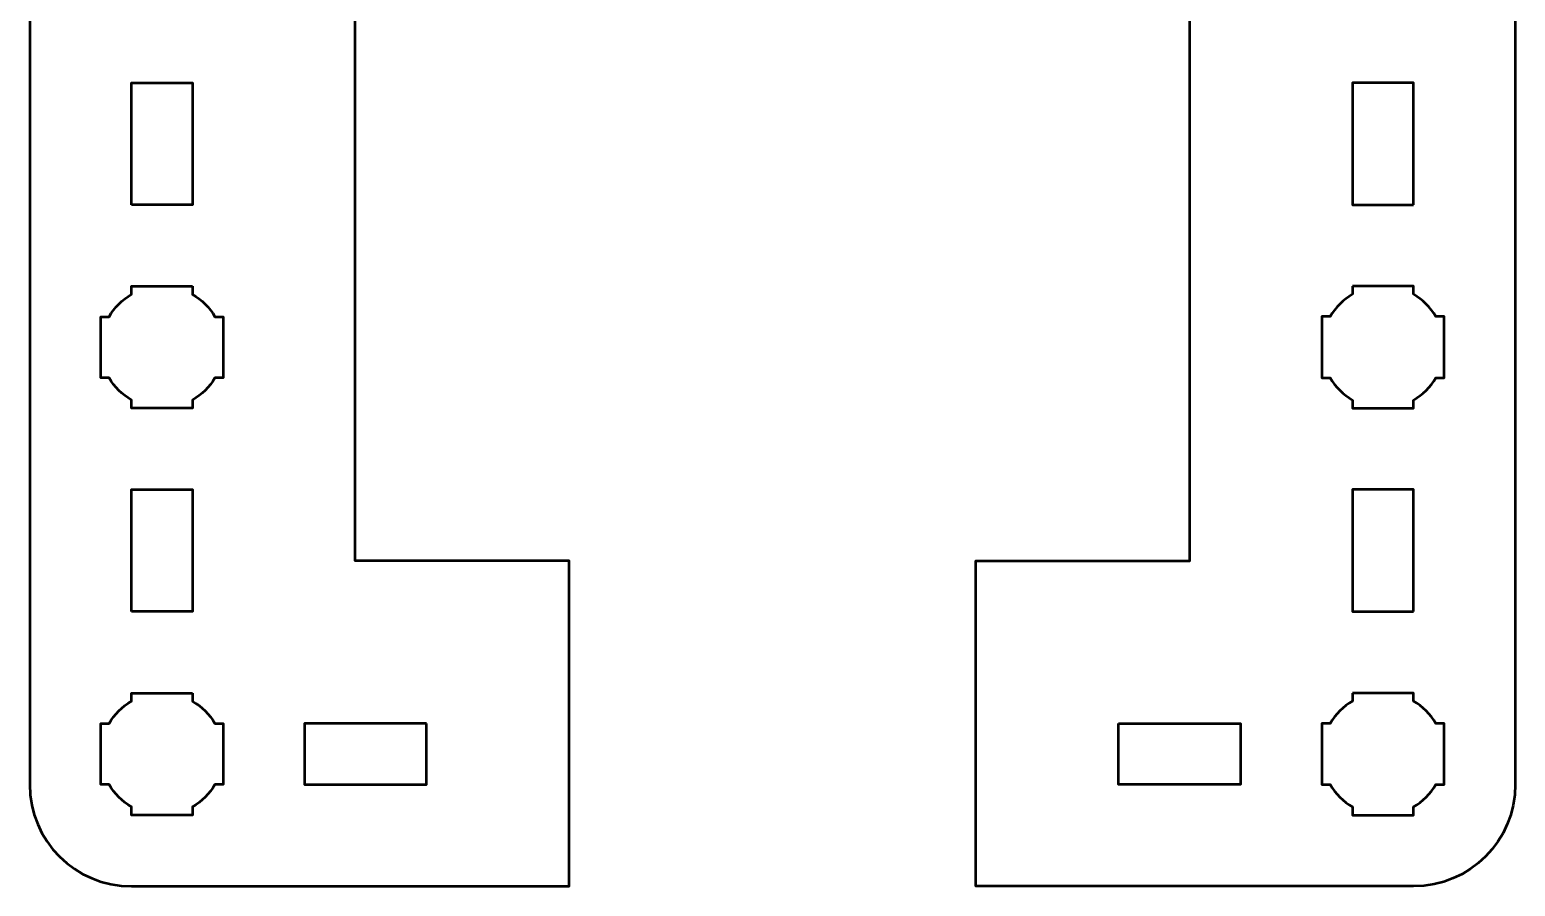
# Model space of a CAD drawing. Header units: centimetres. Extents: x -22.2 to 28.4, y -19.5 to -10.2.
# Drawn here: x -16.15 to -8.85, y -19.5 to -15.29 of the extents above; entities that cross this region are included whole.
import ezdxf

# ---------------------------------------------------------------- set-up
doc = ezdxf.new("R2010")
doc.units = ezdxf.units.CM
doc.header["$MEASUREMENT"] = 0
doc.layers.add('Layer 1', color=7, linetype='Continuous')

msp = doc.modelspace()

# ---------------------------------------------------------------- linework, layer by layer
at = {"layer": 'Layer 1', "lineweight": 53}
for points, knots in [([(-13.49996, -13.80007), (-13.49996, -13.80007), (-14.55004, -13.80007), (-14.55004, -13.80007), (-14.55004, -13.80007), (-14.55004, -13.80007), (-14.55004, -15.85002), (-14.55004, -15.85002), (-14.55004, -15.85002), (-14.55004, -15.85002), (-14.55003, -17.89997), (-14.55003, -17.89997), (-14.55003, -17.89997), (-14.55003, -17.89997), (-13.49996, -17.89997), (-13.49996, -17.89997), (-13.49996, -17.89997), (-13.49996, -18.53722), (-13.49996, -18.9253), (-13.49996, -19.49997), (-13.49996, -19.49997), (-13.49996, -19.49997), (-15.64997, -19.49997), (-15.64997, -19.49997), (-15.64997, -19.49997), (-15.92697, -19.49997), (-16.15006, -19.27687), (-16.15006, -18.99987), (-16.15006, -18.99987), (-16.15006, -18.99987), (-16.15006, -15.85002), (-16.15006, -15.85002), (-16.15006, -15.85002), (-16.15006, -15.85002), (-16.15006, -10.70017), (-16.15006, -10.70017), (-16.15006, -10.70017), (-16.15006, -10.42322), (-15.92718, -10.20015), (-15.65012, -10.20007), (-15.65012, -10.20007), (-15.65012, -10.20007), (-13.49996, -10.20007), (-13.49996, -10.20007), (-13.49996, -10.20007), (-13.49996, -10.20007), (-13.49996, -10.55003), (-13.49996, -10.55003), (-13.49996, -10.55003), (-13.49996, -10.55003), (-13.65011, -10.55003), (-13.65011, -10.55003), (-13.65011, -10.55003), (-13.65011, -10.55003), (-13.65011, -10.59022), (-13.65011, -10.59022), (-13.65011, -10.59022), (-13.69561, -10.61656), (-13.73355, -10.65452), (-13.75989, -10.70003), (-13.75989, -10.70003), (-13.75989, -10.70003), (-13.8001, -10.70003), (-13.8001, -10.70003), (-13.8001, -10.70003), (-13.8001, -10.70003), (-13.8001, -11.00003), (-13.8001, -11.00003), (-13.8001, -11.00003), (-13.8001, -11.00003), (-13.75987, -11.00003), (-13.75987, -11.00003), (-13.75987, -11.00003), (-13.73353, -11.04553), (-13.6956, -11.08349), (-13.65011, -11.10983), (-13.65011, -11.10983), (-13.65011, -11.10983), (-13.65011, -11.15002), (-13.65011, -11.15002), (-13.65011, -11.15002), (-13.65011, -11.15002), (-13.50159, -11.15002), (-13.50159, -11.15002), (-13.50159, -11.15002), (-13.50159, -11.15002), (-13.50004, -11.15004), (-13.50004, -11.15004), (-13.50004, -11.15004), (-13.50004, -11.15004), (-13.49996, -11.15004), (-13.49996, -11.15004), (-13.49996, -11.15004), (-13.49996, -11.15004), (-13.49996, -11.55012), (-13.49996, -11.55012), (-13.49996, -11.55012), (-13.49996, -11.55012), (-13.65012, -11.55012), (-13.65012, -11.55012), (-13.65012, -11.55012), (-13.65012, -11.55012), (-13.65012, -12.15011), (-13.65012, -12.15011), (-13.65012, -12.15011), (-13.65012, -12.15011), (-13.49996, -12.15011), (-13.49996, -12.15011), (-13.49996, -12.15011), (-13.49996, -12.82418), (-13.49996, -12.98065), (-13.49996, -13.80007)], [0, 0, 0, 0, 0.0357143, 0.0357143, 0.0357143, 0.0357143, 0.0714286, 0.0714286, 0.0714286, 0.0714286, 0.1071429, 0.1071429, 0.1071429, 0.1071429, 0.1428571, 0.1428571, 0.1428571, 0.1428571, 0.1785714, 0.1785714, 0.1785714, 0.1785714, 0.2142857, 0.2142857, 0.2142857, 0.2142857, 0.25, 0.25, 0.25, 0.25, 0.2857143, 0.2857143, 0.2857143, 0.2857143, 0.3214286, 0.3214286, 0.3214286, 0.3214286, 0.3571429, 0.3571429, 0.3571429, 0.3571429, 0.3928571, 0.3928571, 0.3928571, 0.3928571, 0.4285714, 0.4285714, 0.4285714, 0.4285714, 0.4642857, 0.4642857, 0.4642857, 0.4642857, 0.5, 0.5, 0.5, 0.5, 0.5357143, 0.5357143, 0.5357143, 0.5357143, 0.5714286, 0.5714286, 0.5714286, 0.5714286, 0.6071429, 0.6071429, 0.6071429, 0.6071429, 0.6428571, 0.6428571, 0.6428571, 0.6428571, 0.6785714, 0.6785714, 0.6785714, 0.6785714, 0.7142857, 0.7142857, 0.7142857, 0.7142857, 0.75, 0.75, 0.75, 0.75, 0.7857143, 0.7857143, 0.7857143, 0.7857143, 0.8214286, 0.8214286, 0.8214286, 0.8214286, 0.8571429, 0.8571429, 0.8571429, 0.8571429, 0.8928571, 0.8928571, 0.8928571, 0.8928571, 0.9285714, 0.9285714, 0.9285714, 0.9285714, 0.9642857, 0.9642857, 0.9642857, 0.9642857, 1, 1, 1, 1]), ([(-11.50008, -13.8), (-11.50008, -13.8), (-10.45, -13.8), (-10.45, -13.8), (-10.45, -13.8), (-10.45, -13.8), (-10.45, -15.84995), (-10.45, -15.84995), (-10.45, -15.84995), (-10.45, -15.84995), (-10.45001, -17.8999), (-10.45001, -17.8999), (-10.45001, -17.8999), (-10.45001, -17.8999), (-11.50008, -17.8999), (-11.50008, -17.8999), (-11.50008, -17.8999), (-11.50008, -18.66783), (-11.50008, -18.84734), (-11.50008, -19.4999), (-11.50008, -19.4999), (-11.50008, -19.4999), (-9.35007, -19.4999), (-9.35007, -19.4999), (-9.35007, -19.4999), (-9.07307, -19.4999), (-8.84998, -19.2768), (-8.84998, -18.9998), (-8.84998, -18.9998), (-8.84998, -18.9998), (-8.84998, -15.84995), (-8.84998, -15.84995), (-8.84998, -15.84995), (-8.84998, -15.84995), (-8.84998, -10.7001), (-8.84998, -10.7001), (-8.84998, -10.7001), (-8.84998, -10.42315), (-9.07286, -10.20008), (-9.34992, -10.2), (-9.34992, -10.2), (-9.34992, -10.2), (-11.50008, -10.2), (-11.50008, -10.2), (-11.50008, -10.2), (-11.50008, -10.2), (-11.50008, -10.54996), (-11.50008, -10.54996), (-11.50008, -10.54996), (-11.50008, -10.54996), (-11.34993, -10.54996), (-11.34993, -10.54996), (-11.34993, -10.54996), (-11.34993, -10.54996), (-11.34993, -10.59015), (-11.34993, -10.59015), (-11.34993, -10.59015), (-11.30443, -10.61649), (-11.26649, -10.65445), (-11.24015, -10.69996), (-11.24015, -10.69996), (-11.24015, -10.69996), (-11.19994, -10.69996), (-11.19994, -10.69996), (-11.19994, -10.69996), (-11.19994, -10.69996), (-11.19994, -10.99996), (-11.19994, -10.99996), (-11.19994, -10.99996), (-11.19994, -10.99996), (-11.24017, -10.99996), (-11.24017, -10.99996), (-11.24017, -10.99996), (-11.26651, -11.04546), (-11.30444, -11.08342), (-11.34993, -11.10976), (-11.34993, -11.10976), (-11.34993, -11.10976), (-11.34993, -11.14995), (-11.34993, -11.14995), (-11.34993, -11.14995), (-11.34993, -11.14995), (-11.49845, -11.14995), (-11.49845, -11.14995), (-11.49845, -11.14995), (-11.49845, -11.14995), (-11.5, -11.14997), (-11.5, -11.14997), (-11.5, -11.14997), (-11.5, -11.14997), (-11.50008, -11.14997), (-11.50008, -11.14997), (-11.50008, -11.14997), (-11.50008, -11.14997), (-11.50008, -11.55005), (-11.50008, -11.55005), (-11.50008, -11.55005), (-11.50008, -11.55005), (-11.34992, -11.55005), (-11.34992, -11.55005), (-11.34992, -11.55005), (-11.34992, -11.55005), (-11.34992, -12.15004), (-11.34992, -12.15004), (-11.34992, -12.15004), (-11.34992, -12.15004), (-11.50008, -12.15004), (-11.50008, -12.15004), (-11.50008, -12.15004), (-11.50008, -12.82411), (-11.50008, -12.98058), (-11.50008, -13.8)], [0, 0, 0, 0, 0.0357143, 0.0357143, 0.0357143, 0.0357143, 0.0714286, 0.0714286, 0.0714286, 0.0714286, 0.1071429, 0.1071429, 0.1071429, 0.1071429, 0.1428571, 0.1428571, 0.1428571, 0.1428571, 0.1785714, 0.1785714, 0.1785714, 0.1785714, 0.2142857, 0.2142857, 0.2142857, 0.2142857, 0.25, 0.25, 0.25, 0.25, 0.2857143, 0.2857143, 0.2857143, 0.2857143, 0.3214286, 0.3214286, 0.3214286, 0.3214286, 0.3571429, 0.3571429, 0.3571429, 0.3571429, 0.3928571, 0.3928571, 0.3928571, 0.3928571, 0.4285714, 0.4285714, 0.4285714, 0.4285714, 0.4642857, 0.4642857, 0.4642857, 0.4642857, 0.5, 0.5, 0.5, 0.5, 0.5357143, 0.5357143, 0.5357143, 0.5357143, 0.5714286, 0.5714286, 0.5714286, 0.5714286, 0.6071429, 0.6071429, 0.6071429, 0.6071429, 0.6428571, 0.6428571, 0.6428571, 0.6428571, 0.6785714, 0.6785714, 0.6785714, 0.6785714, 0.7142857, 0.7142857, 0.7142857, 0.7142857, 0.75, 0.75, 0.75, 0.75, 0.7857143, 0.7857143, 0.7857143, 0.7857143, 0.8214286, 0.8214286, 0.8214286, 0.8214286, 0.8571429, 0.8571429, 0.8571429, 0.8571429, 0.8928571, 0.8928571, 0.8928571, 0.8928571, 0.9285714, 0.9285714, 0.9285714, 0.9285714, 0.9642857, 0.9642857, 0.9642857, 0.9642857, 1, 1, 1, 1]), ([(-15.64997, -16.14992), (-15.64997, -16.14992), (-15.34996, -16.14992), (-15.34996, -16.14992), (-15.34996, -16.14992), (-15.34996, -16.14992), (-15.34996, -15.54993), (-15.34996, -15.54993), (-15.34996, -15.54993), (-15.34996, -15.54993), (-15.64997, -15.54993), (-15.64997, -15.54993), (-15.64997, -15.54993), (-15.64997, -15.54993), (-15.64997, -16.14992), (-15.64997, -16.14992)], [0, 0, 0, 0, 0.25, 0.25, 0.25, 0.25, 0.5, 0.5, 0.5, 0.5, 0.75, 0.75, 0.75, 0.75, 1, 1, 1, 1]), ([(-9.35007, -16.14985), (-9.35007, -16.14985), (-9.65008, -16.14985), (-9.65008, -16.14985), (-9.65008, -16.14985), (-9.65008, -16.14985), (-9.65008, -15.54986), (-9.65008, -15.54986), (-9.65008, -15.54986), (-9.65008, -15.54986), (-9.35007, -15.54986), (-9.35007, -15.54986), (-9.35007, -15.54986), (-9.35007, -15.54986), (-9.35007, -16.14985), (-9.35007, -16.14985)], [0, 0, 0, 0, 0.25, 0.25, 0.25, 0.25, 0.5, 0.5, 0.5, 0.5, 0.75, 0.75, 0.75, 0.75, 1, 1, 1, 1]), ([(-15.34997, -16.55002), (-15.34997, -16.55002), (-15.49849, -16.55002), (-15.49849, -16.55002), (-15.49849, -16.55002), (-15.49849, -16.55002), (-15.50004, -16.55), (-15.50004, -16.55), (-15.50004, -16.55), (-15.50004, -16.55), (-15.50159, -16.55002), (-15.50159, -16.55002), (-15.50159, -16.55002), (-15.50159, -16.55002), (-15.64997, -16.55002), (-15.64997, -16.55002), (-15.64997, -16.55002), (-15.64997, -16.55002), (-15.64997, -16.59011), (-15.64997, -16.59011), (-15.64997, -16.59011), (-15.69554, -16.61646), (-15.73352, -16.65446), (-15.75988, -16.70001), (-15.75988, -16.70001), (-15.75988, -16.70001), (-15.79997, -16.70001), (-15.79997, -16.70001), (-15.79997, -16.70001), (-15.79997, -16.70001), (-15.79997, -16.84406), (-15.79997, -16.84406), (-15.79997, -16.84406), (-15.79997, -16.84406), (-15.80003, -16.85), (-15.80003, -16.85), (-15.80003, -16.85), (-15.80003, -16.85), (-15.79997, -16.85594), (-15.79997, -16.85594), (-15.79997, -16.85594), (-15.79997, -16.85594), (-15.79997, -17.00001), (-15.79997, -17.00001), (-15.79997, -17.00001), (-15.79997, -17.00001), (-15.7599, -17.00001), (-15.7599, -17.00001), (-15.7599, -17.00001), (-15.73354, -17.04558), (-15.69555, -17.08357), (-15.64997, -17.10991), (-15.64997, -17.10991), (-15.64997, -17.10991), (-15.64997, -17.15001), (-15.64997, -17.15001), (-15.64997, -17.15001), (-15.64997, -17.15001), (-15.34997, -17.15001), (-15.34997, -17.15001), (-15.34997, -17.15001), (-15.34997, -17.15001), (-15.34997, -17.10982), (-15.34997, -17.10982), (-15.34997, -17.10982), (-15.30447, -17.08348), (-15.26653, -17.04552), (-15.24019, -17.00001), (-15.24019, -17.00001), (-15.24019, -17.00001), (-15.19998, -17.00001), (-15.19998, -17.00001), (-15.19998, -17.00001), (-15.19998, -17.00001), (-15.19998, -16.70001), (-15.19998, -16.70001), (-15.19998, -16.70001), (-15.19998, -16.70001), (-15.24021, -16.70001), (-15.24021, -16.70001), (-15.24021, -16.70001), (-15.26655, -16.65451), (-15.30448, -16.61655), (-15.34997, -16.59021), (-15.34997, -16.59021), (-15.34997, -16.59021), (-15.34997, -16.55002), (-15.34997, -16.55002)], [0, 0, 0, 0, 0.0454545, 0.0454545, 0.0454545, 0.0454545, 0.0909091, 0.0909091, 0.0909091, 0.0909091, 0.1363636, 0.1363636, 0.1363636, 0.1363636, 0.1818182, 0.1818182, 0.1818182, 0.1818182, 0.2272727, 0.2272727, 0.2272727, 0.2272727, 0.2727273, 0.2727273, 0.2727273, 0.2727273, 0.3181818, 0.3181818, 0.3181818, 0.3181818, 0.3636364, 0.3636364, 0.3636364, 0.3636364, 0.4090909, 0.4090909, 0.4090909, 0.4090909, 0.4545455, 0.4545455, 0.4545455, 0.4545455, 0.5, 0.5, 0.5, 0.5, 0.5454545, 0.5454545, 0.5454545, 0.5454545, 0.5909091, 0.5909091, 0.5909091, 0.5909091, 0.6363636, 0.6363636, 0.6363636, 0.6363636, 0.6818182, 0.6818182, 0.6818182, 0.6818182, 0.7272727, 0.7272727, 0.7272727, 0.7272727, 0.7727273, 0.7727273, 0.7727273, 0.7727273, 0.8181818, 0.8181818, 0.8181818, 0.8181818, 0.8636364, 0.8636364, 0.8636364, 0.8636364, 0.9090909, 0.9090909, 0.9090909, 0.9090909, 0.9545455, 0.9545455, 0.9545455, 0.9545455, 1, 1, 1, 1]), ([(-9.65007, -16.54995), (-9.65007, -16.54995), (-9.50155, -16.54995), (-9.50155, -16.54995), (-9.50155, -16.54995), (-9.50155, -16.54995), (-9.5, -16.54993), (-9.5, -16.54993), (-9.5, -16.54993), (-9.5, -16.54993), (-9.49845, -16.54995), (-9.49845, -16.54995), (-9.49845, -16.54995), (-9.49845, -16.54995), (-9.35007, -16.54995), (-9.35007, -16.54995), (-9.35007, -16.54995), (-9.35007, -16.54995), (-9.35007, -16.59004), (-9.35007, -16.59004), (-9.35007, -16.59004), (-9.3045, -16.61639), (-9.26652, -16.65439), (-9.24016, -16.69994), (-9.24016, -16.69994), (-9.24016, -16.69994), (-9.20007, -16.69994), (-9.20007, -16.69994), (-9.20007, -16.69994), (-9.20007, -16.69994), (-9.20007, -16.84399), (-9.20007, -16.84399), (-9.20007, -16.84399), (-9.20007, -16.84399), (-9.20001, -16.84993), (-9.20001, -16.84993), (-9.20001, -16.84993), (-9.20001, -16.84993), (-9.20007, -16.85587), (-9.20007, -16.85587), (-9.20007, -16.85587), (-9.20007, -16.85587), (-9.20007, -16.99994), (-9.20007, -16.99994), (-9.20007, -16.99994), (-9.20007, -16.99994), (-9.24014, -16.99994), (-9.24014, -16.99994), (-9.24014, -16.99994), (-9.2665, -17.04551), (-9.30449, -17.0835), (-9.35007, -17.10984), (-9.35007, -17.10984), (-9.35007, -17.10984), (-9.35007, -17.14994), (-9.35007, -17.14994), (-9.35007, -17.14994), (-9.35007, -17.14994), (-9.65007, -17.14994), (-9.65007, -17.14994), (-9.65007, -17.14994), (-9.65007, -17.14994), (-9.65007, -17.10975), (-9.65007, -17.10975), (-9.65007, -17.10975), (-9.69557, -17.08341), (-9.73351, -17.04545), (-9.75985, -16.99994), (-9.75985, -16.99994), (-9.75985, -16.99994), (-9.80006, -16.99994), (-9.80006, -16.99994), (-9.80006, -16.99994), (-9.80006, -16.99994), (-9.80006, -16.69994), (-9.80006, -16.69994), (-9.80006, -16.69994), (-9.80006, -16.69994), (-9.75983, -16.69994), (-9.75983, -16.69994), (-9.75983, -16.69994), (-9.73349, -16.65444), (-9.69556, -16.61648), (-9.65007, -16.59014), (-9.65007, -16.59014), (-9.65007, -16.59014), (-9.65007, -16.54995), (-9.65007, -16.54995)], [0, 0, 0, 0, 0.0454545, 0.0454545, 0.0454545, 0.0454545, 0.0909091, 0.0909091, 0.0909091, 0.0909091, 0.1363636, 0.1363636, 0.1363636, 0.1363636, 0.1818182, 0.1818182, 0.1818182, 0.1818182, 0.2272727, 0.2272727, 0.2272727, 0.2272727, 0.2727273, 0.2727273, 0.2727273, 0.2727273, 0.3181818, 0.3181818, 0.3181818, 0.3181818, 0.3636364, 0.3636364, 0.3636364, 0.3636364, 0.4090909, 0.4090909, 0.4090909, 0.4090909, 0.4545455, 0.4545455, 0.4545455, 0.4545455, 0.5, 0.5, 0.5, 0.5, 0.5454545, 0.5454545, 0.5454545, 0.5454545, 0.5909091, 0.5909091, 0.5909091, 0.5909091, 0.6363636, 0.6363636, 0.6363636, 0.6363636, 0.6818182, 0.6818182, 0.6818182, 0.6818182, 0.7272727, 0.7272727, 0.7272727, 0.7272727, 0.7727273, 0.7727273, 0.7727273, 0.7727273, 0.8181818, 0.8181818, 0.8181818, 0.8181818, 0.8636364, 0.8636364, 0.8636364, 0.8636364, 0.9090909, 0.9090909, 0.9090909, 0.9090909, 0.9545455, 0.9545455, 0.9545455, 0.9545455, 1, 1, 1, 1]), ([(-15.64997, -18.14992), (-15.64997, -18.14992), (-15.34996, -18.14992), (-15.34996, -18.14992), (-15.34996, -18.14992), (-15.34996, -18.14992), (-15.34996, -17.54993), (-15.34996, -17.54993), (-15.34996, -17.54993), (-15.34996, -17.54993), (-15.64997, -17.54993), (-15.64997, -17.54993), (-15.64997, -17.54993), (-15.64997, -17.54993), (-15.64997, -18.14992), (-15.64997, -18.14992)], [0, 0, 0, 0, 0.25, 0.25, 0.25, 0.25, 0.5, 0.5, 0.5, 0.5, 0.75, 0.75, 0.75, 0.75, 1, 1, 1, 1]), ([(-9.35007, -18.14985), (-9.35007, -18.14985), (-9.65008, -18.14985), (-9.65008, -18.14985), (-9.65008, -18.14985), (-9.65008, -18.14985), (-9.65008, -17.54986), (-9.65008, -17.54986), (-9.65008, -17.54986), (-9.65008, -17.54986), (-9.35007, -17.54986), (-9.35007, -17.54986), (-9.35007, -17.54986), (-9.35007, -17.54986), (-9.35007, -18.14985), (-9.35007, -18.14985)], [0, 0, 0, 0, 0.25, 0.25, 0.25, 0.25, 0.5, 0.5, 0.5, 0.5, 0.75, 0.75, 0.75, 0.75, 1, 1, 1, 1]), ([(-15.34997, -18.55002), (-15.34997, -18.55002), (-15.49849, -18.55002), (-15.49849, -18.55002), (-15.49849, -18.55002), (-15.49849, -18.55002), (-15.50004, -18.55), (-15.50004, -18.55), (-15.50004, -18.55), (-15.50004, -18.55), (-15.50159, -18.55002), (-15.50159, -18.55002), (-15.50159, -18.55002), (-15.50159, -18.55002), (-15.64997, -18.55002), (-15.64997, -18.55002), (-15.64997, -18.55002), (-15.64997, -18.55002), (-15.64997, -18.59011), (-15.64997, -18.59011), (-15.64997, -18.59011), (-15.69554, -18.61646), (-15.73352, -18.65446), (-15.75988, -18.70001), (-15.75988, -18.70001), (-15.75988, -18.70001), (-15.79997, -18.70001), (-15.79997, -18.70001), (-15.79997, -18.70001), (-15.79997, -18.70001), (-15.79997, -18.84406), (-15.79997, -18.84406), (-15.79997, -18.84406), (-15.79997, -18.84406), (-15.80003, -18.85), (-15.80003, -18.85), (-15.80003, -18.85), (-15.80003, -18.85), (-15.79997, -18.85594), (-15.79997, -18.85594), (-15.79997, -18.85594), (-15.79997, -18.85594), (-15.79997, -19.00001), (-15.79997, -19.00001), (-15.79997, -19.00001), (-15.79997, -19.00001), (-15.7599, -19.00001), (-15.7599, -19.00001), (-15.7599, -19.00001), (-15.73354, -19.04558), (-15.69555, -19.08357), (-15.64997, -19.10991), (-15.64997, -19.10991), (-15.64997, -19.10991), (-15.64997, -19.15001), (-15.64997, -19.15001), (-15.64997, -19.15001), (-15.64997, -19.15001), (-15.34997, -19.15001), (-15.34997, -19.15001), (-15.34997, -19.15001), (-15.34997, -19.15001), (-15.34997, -19.10982), (-15.34997, -19.10982), (-15.34997, -19.10982), (-15.30447, -19.08348), (-15.26653, -19.04552), (-15.24019, -19.00001), (-15.24019, -19.00001), (-15.24019, -19.00001), (-15.19998, -19.00001), (-15.19998, -19.00001), (-15.19998, -19.00001), (-15.19998, -19.00001), (-15.19998, -18.70001), (-15.19998, -18.70001), (-15.19998, -18.70001), (-15.19998, -18.70001), (-15.24021, -18.70001), (-15.24021, -18.70001), (-15.24021, -18.70001), (-15.26655, -18.65451), (-15.30448, -18.61655), (-15.34997, -18.59021), (-15.34997, -18.59021), (-15.34997, -18.59021), (-15.34997, -18.55002), (-15.34997, -18.55002)], [0, 0, 0, 0, 0.0454545, 0.0454545, 0.0454545, 0.0454545, 0.0909091, 0.0909091, 0.0909091, 0.0909091, 0.1363636, 0.1363636, 0.1363636, 0.1363636, 0.1818182, 0.1818182, 0.1818182, 0.1818182, 0.2272727, 0.2272727, 0.2272727, 0.2272727, 0.2727273, 0.2727273, 0.2727273, 0.2727273, 0.3181818, 0.3181818, 0.3181818, 0.3181818, 0.3636364, 0.3636364, 0.3636364, 0.3636364, 0.4090909, 0.4090909, 0.4090909, 0.4090909, 0.4545455, 0.4545455, 0.4545455, 0.4545455, 0.5, 0.5, 0.5, 0.5, 0.5454545, 0.5454545, 0.5454545, 0.5454545, 0.5909091, 0.5909091, 0.5909091, 0.5909091, 0.6363636, 0.6363636, 0.6363636, 0.6363636, 0.6818182, 0.6818182, 0.6818182, 0.6818182, 0.7272727, 0.7272727, 0.7272727, 0.7272727, 0.7727273, 0.7727273, 0.7727273, 0.7727273, 0.8181818, 0.8181818, 0.8181818, 0.8181818, 0.8636364, 0.8636364, 0.8636364, 0.8636364, 0.9090909, 0.9090909, 0.9090909, 0.9090909, 0.9545455, 0.9545455, 0.9545455, 0.9545455, 1, 1, 1, 1]), ([(-9.65007, -18.54995), (-9.65007, -18.54995), (-9.50155, -18.54995), (-9.50155, -18.54995), (-9.50155, -18.54995), (-9.50155, -18.54995), (-9.5, -18.54993), (-9.5, -18.54993), (-9.5, -18.54993), (-9.5, -18.54993), (-9.49845, -18.54995), (-9.49845, -18.54995), (-9.49845, -18.54995), (-9.49845, -18.54995), (-9.35007, -18.54995), (-9.35007, -18.54995), (-9.35007, -18.54995), (-9.35007, -18.54995), (-9.35007, -18.59004), (-9.35007, -18.59004), (-9.35007, -18.59004), (-9.3045, -18.61639), (-9.26652, -18.65439), (-9.24016, -18.69994), (-9.24016, -18.69994), (-9.24016, -18.69994), (-9.20007, -18.69994), (-9.20007, -18.69994), (-9.20007, -18.69994), (-9.20007, -18.69994), (-9.20007, -18.84399), (-9.20007, -18.84399), (-9.20007, -18.84399), (-9.20007, -18.84399), (-9.20001, -18.84993), (-9.20001, -18.84993), (-9.20001, -18.84993), (-9.20001, -18.84993), (-9.20007, -18.85587), (-9.20007, -18.85587), (-9.20007, -18.85587), (-9.20007, -18.85587), (-9.20007, -18.99994), (-9.20007, -18.99994), (-9.20007, -18.99994), (-9.20007, -18.99994), (-9.24014, -18.99994), (-9.24014, -18.99994), (-9.24014, -18.99994), (-9.2665, -19.04551), (-9.30449, -19.0835), (-9.35007, -19.10984), (-9.35007, -19.10984), (-9.35007, -19.10984), (-9.35007, -19.14994), (-9.35007, -19.14994), (-9.35007, -19.14994), (-9.35007, -19.14994), (-9.65007, -19.14994), (-9.65007, -19.14994), (-9.65007, -19.14994), (-9.65007, -19.14994), (-9.65007, -19.10975), (-9.65007, -19.10975), (-9.65007, -19.10975), (-9.69557, -19.08341), (-9.73351, -19.04545), (-9.75985, -18.99994), (-9.75985, -18.99994), (-9.75985, -18.99994), (-9.80006, -18.99994), (-9.80006, -18.99994), (-9.80006, -18.99994), (-9.80006, -18.99994), (-9.80006, -18.69994), (-9.80006, -18.69994), (-9.80006, -18.69994), (-9.80006, -18.69994), (-9.75983, -18.69994), (-9.75983, -18.69994), (-9.75983, -18.69994), (-9.73349, -18.65444), (-9.69556, -18.61648), (-9.65007, -18.59014), (-9.65007, -18.59014), (-9.65007, -18.59014), (-9.65007, -18.54995), (-9.65007, -18.54995)], [0, 0, 0, 0, 0.0454545, 0.0454545, 0.0454545, 0.0454545, 0.0909091, 0.0909091, 0.0909091, 0.0909091, 0.1363636, 0.1363636, 0.1363636, 0.1363636, 0.1818182, 0.1818182, 0.1818182, 0.1818182, 0.2272727, 0.2272727, 0.2272727, 0.2272727, 0.2727273, 0.2727273, 0.2727273, 0.2727273, 0.3181818, 0.3181818, 0.3181818, 0.3181818, 0.3636364, 0.3636364, 0.3636364, 0.3636364, 0.4090909, 0.4090909, 0.4090909, 0.4090909, 0.4545455, 0.4545455, 0.4545455, 0.4545455, 0.5, 0.5, 0.5, 0.5, 0.5454545, 0.5454545, 0.5454545, 0.5454545, 0.5909091, 0.5909091, 0.5909091, 0.5909091, 0.6363636, 0.6363636, 0.6363636, 0.6363636, 0.6818182, 0.6818182, 0.6818182, 0.6818182, 0.7272727, 0.7272727, 0.7272727, 0.7272727, 0.7727273, 0.7727273, 0.7727273, 0.7727273, 0.8181818, 0.8181818, 0.8181818, 0.8181818, 0.8636364, 0.8636364, 0.8636364, 0.8636364, 0.9090909, 0.9090909, 0.9090909, 0.9090909, 0.9545455, 0.9545455, 0.9545455, 0.9545455, 1, 1, 1, 1]), ([(-14.19997, -18.70004), (-14.19997, -18.70004), (-14.19997, -19.00005), (-14.19997, -19.00005), (-14.19997, -19.00005), (-14.19997, -19.00005), (-14.79996, -19.00005), (-14.79996, -19.00005), (-14.79996, -19.00005), (-14.79996, -19.00005), (-14.79996, -18.70004), (-14.79996, -18.70004), (-14.79996, -18.70004), (-14.79996, -18.70004), (-14.19997, -18.70004), (-14.19997, -18.70004)], [0, 0, 0, 0, 0.25, 0.25, 0.25, 0.25, 0.5, 0.5, 0.5, 0.5, 0.75, 0.75, 0.75, 0.75, 1, 1, 1, 1]), ([(-10.80007, -18.69997), (-10.80007, -18.69997), (-10.80007, -18.99998), (-10.80007, -18.99998), (-10.80007, -18.99998), (-10.80007, -18.99998), (-10.20008, -18.99998), (-10.20008, -18.99998), (-10.20008, -18.99998), (-10.20008, -18.99998), (-10.20008, -18.69997), (-10.20008, -18.69997), (-10.20008, -18.69997), (-10.20008, -18.69997), (-10.80007, -18.69997), (-10.80007, -18.69997)], [0, 0, 0, 0, 0.25, 0.25, 0.25, 0.25, 0.5, 0.5, 0.5, 0.5, 0.75, 0.75, 0.75, 0.75, 1, 1, 1, 1])]:
    msp.add_open_spline(points, degree=3, knots=knots, dxfattribs=at)

doc.saveas('drawing.dxf')
